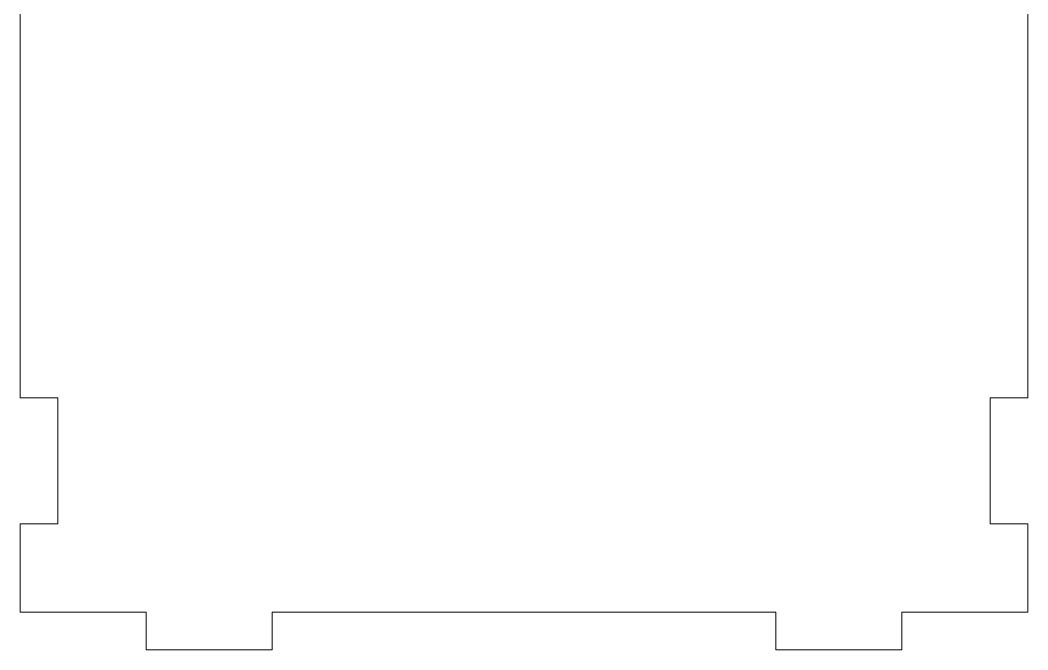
# Model space of a CAD drawing. Header units: inches. Extents: x -4.04 to 3.96, y -5.52 to 0.82.
# Drawn here: x -4.043 to -2.924, y -0.584 to 0.116 of the extents above; entities that cross this region are included whole.
import ezdxf

# ---------------------------------------------------------------- set-up
doc = ezdxf.new("R2010")
doc.units = ezdxf.units.IN
doc.header["$MEASUREMENT"] = 0
doc.layers.add('Katman 1', color=7, linetype='Continuous')

msp = doc.modelspace()

# ---------------------------------------------------------------- linework, layer by layer
at = {"layer": 'Katman 1', "color": 250, "lineweight": 9}
for points in [[(-4.0435, 0.5357), (-4.0435, 0.5357), (-4.0435, -0.3042), (-4.0435, -0.3042)], [(-2.9236, -0.3042), (-2.9236, -0.3042), (-2.9236, 0.5357), (-2.9236, 0.5357)], [(-4.0435, -0.3042), (-4.0435, -0.3042), (-4.0015, -0.3042), (-4.0015, -0.3042)], [(-4.0015, -0.3042), (-4.0015, -0.3042), (-4.0015, -0.4442), (-4.0015, -0.4442)], [(-2.9656, -0.4442), (-2.9656, -0.4442), (-2.9656, -0.3042), (-2.9656, -0.3042)], [(-2.9656, -0.3042), (-2.9656, -0.3042), (-2.9236, -0.3042), (-2.9236, -0.3042)], [(-4.0015, -0.4442), (-4.0015, -0.4442), (-4.0435, -0.4442), (-4.0435, -0.4442)], [(-4.0435, -0.4442), (-4.0435, -0.4442), (-4.0435, -0.5422), (-4.0435, -0.5422)], [(-2.9236, -0.4442), (-2.9236, -0.4442), (-2.9656, -0.4442), (-2.9656, -0.4442)], [(-2.9236, -0.5422), (-2.9236, -0.5422), (-2.9236, -0.4442), (-2.9236, -0.4442)], [(-4.0435, -0.5422), (-4.0435, -0.5422), (-3.9035, -0.5422), (-3.9035, -0.5422)], [(-3.9035, -0.5422), (-3.9035, -0.5422), (-3.9035, -0.5842), (-3.9035, -0.5842)], [(-3.7635, -0.5842), (-3.7635, -0.5842), (-3.7635, -0.5422), (-3.7635, -0.5422)], [(-3.7635, -0.5422), (-3.7635, -0.5422), (-3.2036, -0.5422), (-3.2036, -0.5422)], [(-3.2036, -0.5422), (-3.2036, -0.5422), (-3.2036, -0.5842), (-3.2036, -0.5842)], [(-3.0636, -0.5842), (-3.0636, -0.5842), (-3.0636, -0.5422), (-3.0636, -0.5422)], [(-3.0636, -0.5422), (-3.0636, -0.5422), (-2.9236, -0.5422), (-2.9236, -0.5422)], [(-3.9035, -0.5842), (-3.9035, -0.5842), (-3.7635, -0.5842), (-3.7635, -0.5842)], [(-3.2036, -0.5842), (-3.2036, -0.5842), (-3.0636, -0.5842), (-3.0636, -0.5842)]]:
    msp.add_open_spline(points, degree=3, dxfattribs=at)

doc.saveas('drawing.dxf')
